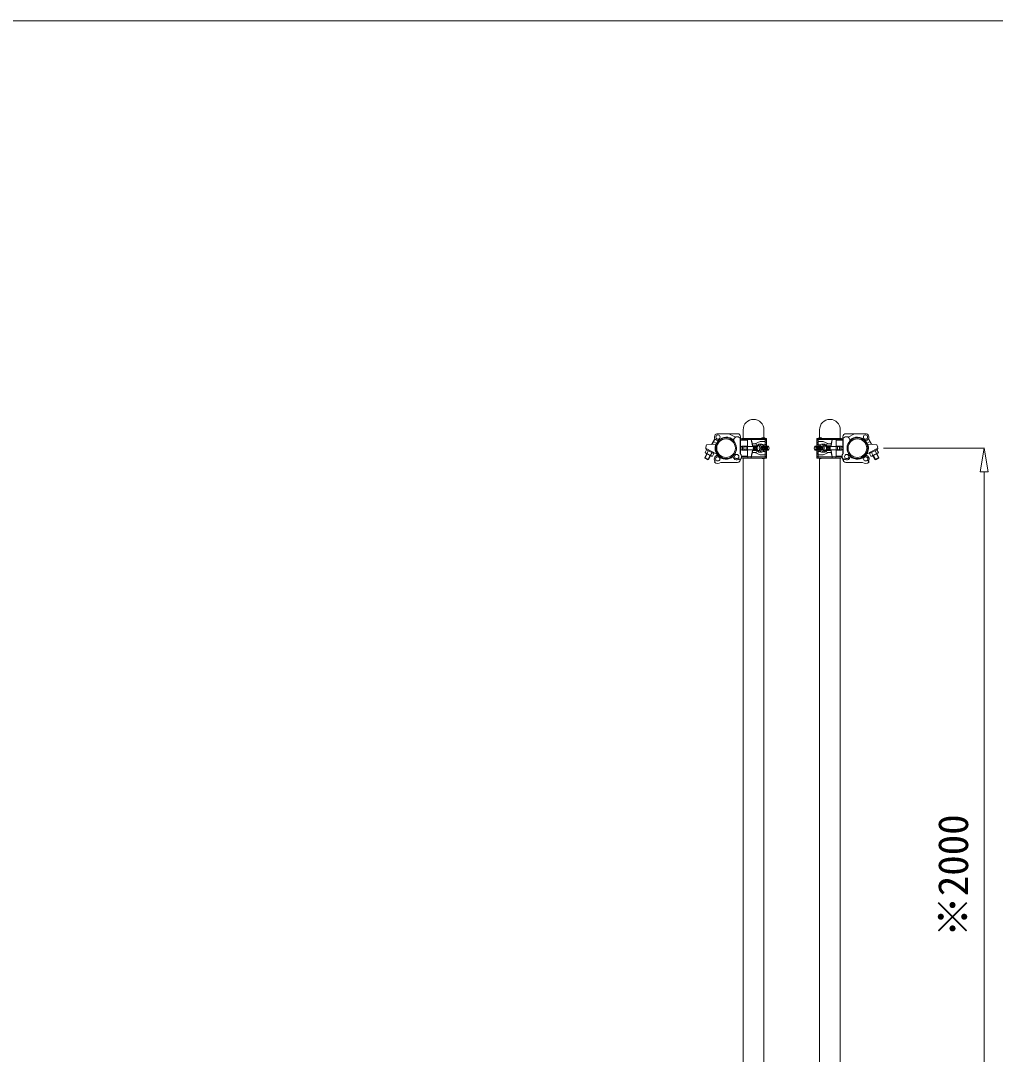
# Model space of a CAD drawing. Units: millimetres, scale not verified. Extents: x -10062 to 10062, y -16938 to 16938.
# Drawn here: x -3316 to -1036, y -5480 to -3062 of the extents above; entities that cross this region are included whole.
import ezdxf
from ezdxf.enums import TextEntityAlignment as Align

# ---------------------------------------------------------------- set-up
doc = ezdxf.new("R2010")
doc.units = ezdxf.units.MM
doc.header["$LTSCALE"] = 90
for name, color, linetype, lineweight in [('0-B_図面枠', 134, 'Continuous', 18), ('0-C_寸法', 134, 'Continuous', 18), ('1-0_単管ｸﾗﾝﾌﾟ', 134, 'Continuous', 18)]:
    doc.layers.add(name, color=color, linetype=linetype, lineweight=lineweight)
doc.styles.add('ＭＳ ゴシック', font='')
doc.styles.get('ＭＳ ゴシック').set_extended_font_data('MS Gothic')

msp = doc.modelspace()

# ---------------------------------------------------------------- linework, layer by layer
at = {"layer": '0-B_図面枠'}
msp.add_lwpolyline([(-10062.5, -3062.5), (10062.5, -3062.5), (10062.5, -16937.5), (-10062.5, -16937.5)], close=True, dxfattribs=at)
at = {"layer": '0-C_寸法'}
for p, q in [((-1297.52, -4062.5), (-1061.5, -4062.5)), ((-1071.67, -4117.5), (-1062.5, -4062.5)), ((-1062.5, -4062.5), (-1053.33, -4117.5)), ((-1071.67, -4117.5), (-1053.33, -4117.5)), ((-1062.5, -4117.5), (-1062.5, -6007.5))]:
    msp.add_line(p, q, dxfattribs=at)
at = {"layer": '1-0_単管ｸﾗﾝﾌﾟ'}
for p, q in [((-1639.32, -4028.61), (-1685.07, -4028.61)), ((-1644.43, -4036.77), (-1659.59, -4028.67)), ((-1632.32, -4075.46), (-1632.32, -4035.61)), ((-1626.12, -4039.51), (-1626.12, -4019.5)), ((-1577.52, -4019.5), (-1577.52, -4037.67)), ((-1447.48, -4019.5), (-1447.48, -4037.67)), ((-1398.88, -4039.51), (-1398.88, -4019.5)), ((-1392.68, -4075.46), (-1392.68, -4035.61)), ((-1385.68, -4028.61), (-1339.94, -4028.61)), ((-1380.56, -4036.77), (-1365.42, -4028.67)), ((-1692.4, -4039.76), (-1699.93, -4053.82)), ((-1691.84, -4040.83), (-1698.73, -4053.72)), ((-1696.9, -4048.16), (-1695.37, -4047.21)), ((-1696.17, -4046.79), (-1687.35, -4051.5)), ((-1690.08, -4052.96), (-1688.68, -4053.49)), ((-1689.4, -4053.22), (-1684.79, -4044.6)), ((-1689.24, -4055.04), (-1683.58, -4044.47)), ((-1688.08, -4052.88), (-1688.14, -4051.08)), ((-1632.84, -4074.81), (-1632.84, -4040.46)), ((-1632.22, -4043.5), (-1616.32, -4043.5)), ((-1628.33, -4057.61), (-1628.33, -4067.4)), ((-1627.33, -4039.51), (-1571.32, -4039.51)), ((-1627.33, -4042), (-1571.32, -4042)), ((-1627.33, -4057.51), (-1616.32, -4057.51)), ((-1627.33, -4057.51), (-1627.33, -4067.5)), ((-1623.04, -4058.5), (-1593.77, -4058.5)), ((-1619.33, -4057.51), (-1619.33, -4067.5)), ((-1616.32, -4043.5), (-1616.32, -4081.5)), ((-1615.32, -4042), (-1615.32, -4039.51)), ((-1607.32, -4042), (-1607.32, -4039.51)), ((-1604.44, -4052), (-1607.32, -4042)), ((-1604.44, -4057), (-1593.03, -4057)), ((-1600.47, -4057.51), (-1593.31, -4057.51)), ((-1586.32, -4046.93), (-1598.44, -4052)), ((-1591.83, -4057), (-1586.83, -4057)), ((-1589.56, -4053.5), (-1582.3, -4053.5)), ((-1586.32, -4046.93), (-1575.32, -4046.93)), ((-1584.22, -4058.5), (-1569.31, -4058.5)), ((-1583.27, -4057.51), (-1568.47, -4057.51)), ((-1579.74, -4054.93), (-1575.32, -4054.93)), ((-1574.34, -4044.01), (-1571.32, -4044.01)), ((-1574.33, -4039.51), (-1574.33, -4057.51)), ((-1574.33, -4043), (-1571.32, -4043)), ((-1571.32, -4039.51), (-1571.32, -4057.51)), ((-1567.71, -4057.75), (-1568.47, -4057.51)), ((-1457.3, -4057.75), (-1456.53, -4057.51)), ((-1441.73, -4057.51), (-1456.53, -4057.51)), ((-1440.79, -4058.5), (-1455.69, -4058.5)), ((-1397.68, -4039.51), (-1453.68, -4039.51)), ((-1453.68, -4039.51), (-1453.68, -4057.51)), ((-1397.68, -4042), (-1453.68, -4042)), ((-1450.67, -4043), (-1453.68, -4043)), ((-1450.66, -4044.01), (-1453.68, -4044.01)), ((-1450.67, -4039.51), (-1450.67, -4057.51)), ((-1438.68, -4046.93), (-1449.68, -4046.93)), ((-1445.26, -4054.93), (-1449.68, -4054.93)), ((-1435.44, -4053.5), (-1442.7, -4053.5)), ((-1438.68, -4046.93), (-1426.56, -4052)), ((-1433.17, -4057), (-1438.17, -4057)), ((-1420.56, -4057), (-1431.98, -4057)), ((-1424.53, -4057.51), (-1431.69, -4057.51)), ((-1401.96, -4058.5), (-1431.22, -4058.5)), ((-1420.56, -4052), (-1417.68, -4042)), ((-1417.68, -4042), (-1417.68, -4039.51)), ((-1409.68, -4042), (-1409.68, -4039.51)), ((-1392.78, -4043.5), (-1408.68, -4043.5)), ((-1408.68, -4043.5), (-1408.68, -4081.5)), ((-1397.68, -4057.51), (-1408.68, -4057.51)), ((-1405.67, -4057.51), (-1405.67, -4067.5)), ((-1397.68, -4057.51), (-1397.68, -4067.5)), ((-1396.67, -4057.61), (-1396.67, -4067.4)), ((-1392.16, -4074.81), (-1392.16, -4040.46)), ((-1335.76, -4055.04), (-1341.41, -4044.47)), ((-1335.6, -4053.22), (-1340.22, -4044.6)), ((-1328.84, -4046.79), (-1337.65, -4051.5)), ((-1336.92, -4052.88), (-1336.86, -4051.08)), ((-1334.92, -4052.96), (-1336.32, -4053.49)), ((-1333.16, -4040.83), (-1326.27, -4053.72)), ((-1332.6, -4039.76), (-1325.07, -4053.82)), ((-1328.1, -4048.16), (-1329.63, -4047.21)), ((-1711.42, -4075.33), (-1716.1, -4084.07)), ((-1707.29, -4088.79), (-1716.1, -4084.07)), ((-1710.54, -4075.79), (-1715.93, -4085.87)), ((-1714.29, -4073.79), (-1699.74, -4081.57)), ((-1711.12, -4064.15), (-1712.42, -4065.45)), ((-1711.9, -4066), (-1710.95, -4064.24)), ((-1694.58, -4075.25), (-1711.9, -4066)), ((-1711.12, -4064.15), (-1687.65, -4076.69)), ((-1693.65, -4073.49), (-1710.95, -4064.24)), ((-1707.57, -4068.32), (-1710.92, -4074.57)), ((-1703.48, -4079.57), (-1708.88, -4089.64)), ((-1702.6, -4080.04), (-1707.29, -4088.79)), ((-1698.91, -4072.94), (-1702.26, -4079.2)), ((-1693.65, -4073.49), (-1694.58, -4075.25)), ((-1630.17, -4081.5), (-1616.32, -4081.5)), ((-1627.33, -4067.5), (-1616.32, -4067.5)), ((-1627.33, -4083), (-1571.32, -4083)), ((-1627.33, -4085.51), (-1571.32, -4085.51)), ((-1626.12, -6008), (-1626.12, -4085.51)), ((-1623.04, -4066.51), (-1593.77, -4066.51)), ((-1616.32, -4081.5), (-1617.9, -4083)), ((-1615.32, -4085.51), (-1615.32, -4083)), ((-1604.44, -4073), (-1607.32, -4083)), ((-1607.32, -4085.51), (-1607.32, -4083)), ((-1604.44, -4068), (-1593.03, -4068)), ((-1600.47, -4067.5), (-1593.31, -4067.5)), ((-1586.32, -4078.07), (-1598.44, -4073)), ((-1591.83, -4068), (-1586.83, -4068)), ((-1589.56, -4071.5), (-1582.3, -4071.5)), ((-1586.32, -4078.07), (-1575.32, -4078.07)), ((-1584.22, -4066.51), (-1569.31, -4066.51)), ((-1583.27, -4067.5), (-1568.47, -4067.5)), ((-1579.74, -4070.07), (-1575.32, -4070.07)), ((-1574.34, -4081), (-1571.32, -4081)), ((-1574.33, -4085.51), (-1574.33, -4067.5)), ((-1574.33, -4082), (-1571.32, -4082)), ((-1571.32, -4067.5), (-1571.32, -4085.51)), ((-1567.71, -4067.25), (-1568.47, -4067.5)), ((-1457.3, -4067.25), (-1456.53, -4067.5)), ((-1441.73, -4067.5), (-1456.53, -4067.5)), ((-1440.79, -4066.51), (-1455.69, -4066.51)), ((-1453.68, -4067.5), (-1453.68, -4085.51)), ((-1450.66, -4081), (-1453.68, -4081)), ((-1450.67, -4082), (-1453.68, -4082)), ((-1397.68, -4083), (-1453.68, -4083)), ((-1397.68, -4085.51), (-1453.68, -4085.51)), ((-1450.67, -4085.51), (-1450.67, -4067.5)), ((-1445.26, -4070.07), (-1449.68, -4070.07)), ((-1438.68, -4078.07), (-1449.68, -4078.07)), ((-1435.44, -4071.5), (-1442.7, -4071.5)), ((-1438.68, -4078.07), (-1426.56, -4073)), ((-1433.17, -4068), (-1438.17, -4068)), ((-1420.56, -4068), (-1431.98, -4068)), ((-1424.53, -4067.5), (-1431.69, -4067.5)), ((-1401.96, -4066.51), (-1431.22, -4066.51)), ((-1420.56, -4073), (-1417.68, -4083)), ((-1417.68, -4085.51), (-1417.68, -4083)), ((-1409.68, -4085.51), (-1409.68, -4083)), ((-1397.68, -4067.5), (-1408.68, -4067.5)), ((-1394.83, -4081.5), (-1408.68, -4081.5)), ((-1408.68, -4081.5), (-1407.1, -4083)), ((-1398.88, -6036.5), (-1398.88, -4085.51)), ((-1313.88, -4064.15), (-1337.35, -4076.69)), ((-1331.35, -4073.49), (-1314.05, -4064.24)), ((-1331.35, -4073.49), (-1330.42, -4075.25)), ((-1313.1, -4066), (-1330.42, -4075.25)), ((-1326.09, -4072.94), (-1322.74, -4079.2)), ((-1310.71, -4073.79), (-1325.26, -4081.57)), ((-1322.4, -4080.04), (-1317.72, -4088.79)), ((-1321.52, -4079.57), (-1316.12, -4089.64)), ((-1317.72, -4088.79), (-1308.9, -4084.07)), ((-1317.43, -4068.32), (-1314.08, -4074.57)), ((-1314.46, -4075.79), (-1309.07, -4085.87)), ((-1313.1, -4066), (-1314.05, -4064.24)), ((-1313.88, -4064.15), (-1312.58, -4065.45)), ((-1313.58, -4075.33), (-1308.9, -4084.07)), ((-1708.88, -4089.64), (-1707.29, -4088.79)), ((-1693.41, -4095.22), (-1691.29, -4093.1)), ((-1639.32, -4095.77), (-1678.42, -4095.77)), ((-1633.4, -4089.81), (-1635.52, -4087.68)), ((-1577.52, -4087.33), (-1577.52, -6008)), ((-1391.61, -4089.81), (-1389.48, -4087.68)), ((-1385.68, -4095.77), (-1346.58, -4095.77)), ((-1331.59, -4095.22), (-1333.71, -4093.1)), ((-1316.12, -4089.64), (-1317.72, -4088.79))]:
    msp.add_line(p, q, dxfattribs=at)
for points in [[(-1713.53, -4060.25), (-1711.54, -4054.84), (-1690.08, -4052.96)], [(-1607.32, -4042), (-1604.44, -4057), (-1604.44, -4052), (-1598.44, -4052)], [(-1417.68, -4042), (-1420.56, -4057), (-1420.56, -4052), (-1426.56, -4052)], [(-1311.47, -4060.25), (-1313.46, -4054.84), (-1334.92, -4052.96)], [(-1708.88, -4089.64), (-1715.93, -4085.87), (-1716.1, -4084.07)], [(-1711.9, -4066), (-1715.25, -4072.26), (-1714.29, -4073.79)], [(-1694.58, -4075.25), (-1697.93, -4081.52), (-1699.74, -4081.57)], [(-1607.32, -4083), (-1604.44, -4068), (-1604.44, -4073), (-1598.44, -4073)], [(-1417.68, -4083), (-1420.56, -4068), (-1420.56, -4073), (-1426.56, -4073)], [(-1330.42, -4075.25), (-1327.07, -4081.52), (-1325.26, -4081.57)], [(-1316.12, -4089.64), (-1309.07, -4085.87), (-1308.9, -4084.07)], [(-1313.1, -4066), (-1309.76, -4072.26), (-1310.71, -4073.79)], [(-1447.48, -4087.33), (-1447.48, -6038.49), (-1411.69, -6038.49)]]:
    msp.add_lwpolyline(points, dxfattribs=at)
for centre, radius in [((-1685.04, -4036.61), 5), ((-1339.96, -4036.61), 5), ((-1666.11, -4062.5), 21.8), ((-1358.89, -4062.5), 21.8), ((-1685.62, -4087.46), 5), ((-1641.16, -4082.01), 5), ((-1383.84, -4082.01), 5), ((-1339.38, -4087.46), 5)]:
    msp.add_circle(centre, radius, dxfattribs=at)
for centre, radius, start, end in [((-1601.82, -4019.5), 24.3, 0, 180), ((-1423.18, -4019.5), 24.3, 0, 180), ((-1685.04, -4036.61), 8, 89.555, 294.53), ((-1666.11, -4062.5), 25.8, 46.062, 136.061), ((-1640.21, -4043.57), 8, 22.798, 204.53), ((-1639.32, -4035.61), 7, 0, 90), ((-1578.89, -4043.76), 6.25, 43.038, 136.962), ((-1446.11, -4043.76), 6.25, 43.038, 136.962), ((-1385.68, -4035.61), 7, 90, 180), ((-1384.79, -4043.57), 8, 335.47, 157.202), ((-1358.89, -4062.5), 25.8, 43.939, 133.938), ((-1339.96, -4036.61), 8, 245.47, 90.445), ((-1708.83, -4061.97), 5, 159.862, 224.13), ((-1666.11, -4062.5), 25.8, 158.301, 221.08), ((-1666.11, -4062.5), 24.3, 158.23, 141.61), ((-1627.33, -4044.5), 5, 90, 180), ((-1627.33, -4062.5), 5, 90, 270), ((-1627.33, -4044.5), 2.5, 90, 156.42182), ((-1618.57, -4062.5), 6, 138.19, 221.81), ((-1618.57, -4062.5), 6, 123.557, 123.564), ((-1595.57, -4062.5), 7, 134.415, 225.585), ((-1593.57, -4062.5), 7, 134.415, 225.585), ((-1591.57, -4062.5), 7, 134.415, 225.585), ((-1598.44, -4057), 5, 0, 90), ((-1589.57, -4062.5), 7, 134.415, 225.585), ((-1583.96, -4062.5), 10.6, 121.891, 238.109), ((-1583.96, -4062.5), 9.6, 110.364, 249.636), ((-1578.96, -4062.5), 9.6, 110.364, 249.636), ((-1578.96, -4062.5), 6.6, 130.749, 229.251), ((-1577.57, -4062.5), 7, 134.415, 225.585), ((-1575.57, -4062.5), 7, 134.415, 225.585), ((-1585.65, -4062.5), 9.6, 31.388, 69.636), ((-1573.57, -4062.5), 7, 134.415, 225.585), ((-1571.57, -4062.5), 7, 134.415, 225.585), ((-1569.56, -4062.5), 7, 134.415, 225.585), ((-1575.32, -4050.94), 4, 270, 90), ((-1567.57, -4062.5), 7, 134.415, 225.585), ((-1565.57, -4062.5), 7, 134.415, 225.585), ((-1563.57, -4062.5), 7, 134.415, 225.585), ((-1562.57, -4062.5), 7, 137.22, 222.78), ((-1571.36, -4062.5), 6, 307.592, 52.408), ((-1453.63, -4062.5), 6, 127.592, 232.408), ((-1462.43, -4062.5), 7, 317.22, 42.78), ((-1461.43, -4062.5), 7, 314.415, 45.585), ((-1459.43, -4062.5), 7, 314.415, 45.585), ((-1449.68, -4050.94), 4, 90, 270), ((-1457.43, -4062.5), 7, 314.415, 45.585), ((-1455.44, -4062.5), 7, 314.415, 45.585), ((-1453.43, -4062.5), 7, 314.415, 45.585), ((-1439.36, -4062.5), 9.6, 110.364, 148.612), ((-1451.43, -4062.5), 7, 314.415, 45.585), ((-1449.43, -4062.5), 7, 314.415, 45.585), ((-1446.04, -4062.5), 9.6, 290.364, 69.636), ((-1447.43, -4062.5), 7, 314.415, 45.585), ((-1446.04, -4062.5), 6.6, 310.749, 49.251), ((-1441.04, -4062.5), 9.6, 290.364, 69.636), ((-1441.04, -4062.5), 10.6, 301.891, 58.109), ((-1426.56, -4057), 5, 90, 180), ((-1435.43, -4062.5), 7, 314.415, 45.585), ((-1433.43, -4062.5), 7, 314.415, 45.585), ((-1431.43, -4062.5), 7, 314.415, 45.585), ((-1429.43, -4062.5), 7, 314.415, 45.585), ((-1406.43, -4062.5), 6, 56.436, 56.443), ((-1406.43, -4062.5), 6, 318.19, 41.81), ((-1397.68, -4044.5), 5, 0, 90), ((-1397.68, -4044.5), 2.5, 23.57818, 90), ((-1397.68, -4062.5), 5, 270, 90), ((-1358.89, -4062.5), 24.3, 38.39, 21.77), ((-1358.89, -4062.5), 25.8, 318.92, 21.699), ((-1316.17, -4061.97), 5, 315.87, 20.138), ((-1711.39, -4070.25), 4.35, 207.478, 276.246), ((-1699.29, -4063.23), 16.25, 224.274, 259.45), ((-1698.41, -4077.2), 4.35, 207.478, 276.246), ((-1685.62, -4087.46), 8, 71.788, 224.862), ((-1666.11, -4062.5), 25.8, 221.076, 311.075), ((-1641.16, -4082.01), 8, 161.788, 314.862), ((-1641.16, -4082.01), 11, 314.862, 40.876), ((-1627.33, -4080.5), 5, 231.65819, 270), ((-1627.33, -4080.5), 2.5, 203.57818, 270), ((-1618.57, -4062.5), 6, 236.443, 236.462), ((-1598.44, -4068), 5, 270, 0), ((-1578.89, -4081.24), 6.25, 223.038, 316.962), ((-1585.65, -4062.5), 9.6, 290.364, 328.612), ((-1575.32, -4074.07), 4, 270, 90), ((-1449.68, -4074.07), 4, 90, 270), ((-1446.11, -4081.24), 6.25, 223.038, 316.962), ((-1439.36, -4062.5), 9.6, 211.388, 249.636), ((-1426.56, -4068), 5, 180, 270), ((-1406.43, -4062.5), 6, 303.538, 303.557), ((-1397.68, -4080.5), 2.5, 270, 336.42182), ((-1397.68, -4080.5), 5, 270, 308.34181), ((-1383.84, -4082.01), 11, 139.124, 225.138), ((-1383.84, -4082.01), 8, 225.138, 18.212), ((-1358.89, -4062.5), 25.8, 228.925, 318.924), ((-1339.38, -4087.46), 8, 315.138, 108.212), ((-1326.59, -4077.2), 4.35, 263.754, 332.522), ((-1325.71, -4063.23), 16.25, 280.55, 315.726), ((-1313.61, -4070.25), 4.35, 263.754, 332.522), ((-1685.62, -4087.46), 11, 224.862, 310.876), ((-1639.32, -4088.77), 7, 270, 0), ((-1385.68, -4088.77), 7, 180, 270), ((-1339.38, -4087.46), 11, 229.124, 315.138)]:
    msp.add_arc(centre, radius, start, end, dxfattribs=at)

# ---------------------------------------------------------------- texts
at = {"layer": '0-C_寸法', "style": 'ＭＳ ゴシック'}
msp.add_text('※2000', height=70.38, rotation=90, dxfattribs=at).set_placement((-1078.79, -5206.5), align=Align.BOTTOM_LEFT)

doc.saveas('drawing.dxf')
